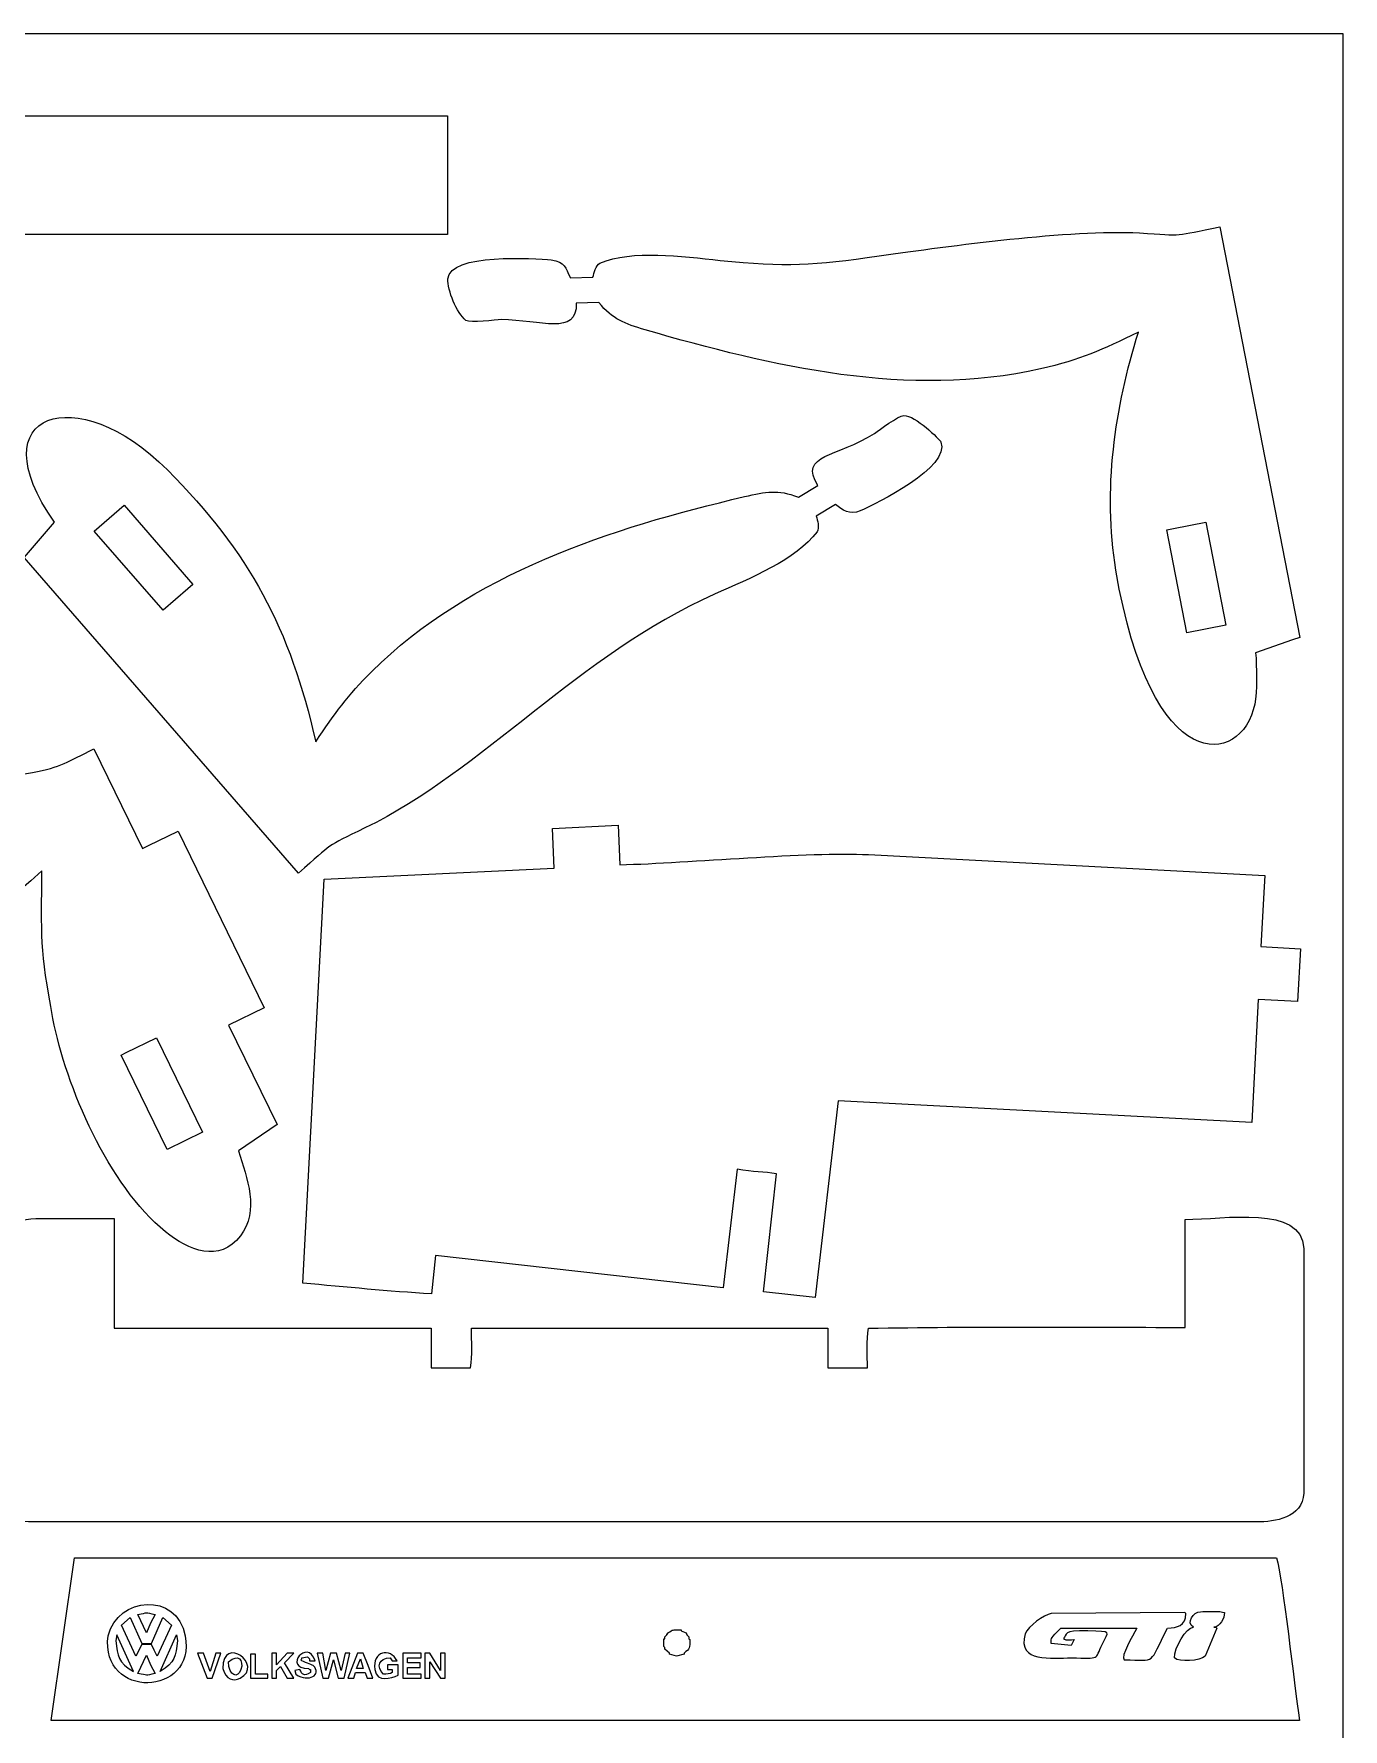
# Model space of a CAD drawing. Header units: centimetres. Extents: x -85 to 60, y -31 to -1.
# Drawn here: x -12.36 to -2.17, y -14.14 to -0.94 of the extents above; entities that cross this region are included whole.
import ezdxf

# ---------------------------------------------------------------- set-up
doc = ezdxf.new("R2010")
doc.units = ezdxf.units.CM
doc.header["$MEASUREMENT"] = 0
doc.layers.add('Camada 1', color=7, linetype='Continuous')

msp = doc.modelspace()

# ---------------------------------------------------------------- linework, layer by layer
at = {"layer": 'Camada 1', "color": 3, "lineweight": 0}
msp.add_lwpolyline([(-23.16834, -30.63638), (-2.16834, -30.63638), (-2.16834, -0.93638), (-23.16834, -0.93638), (-23.16834, -30.63638)], close=True, dxfattribs=at)
at = {"layer": 'Camada 1', "color": 3, "lineweight": 9}
for points, knots in [([(-16.23148, -2.49774), (-16.23148, -2.49774), (-16.149, -2.49774), (-16.149, -2.49774), (-16.149, -2.49774), (-16.149, -2.49774), (-16.149, -2.19018), (-16.149, -2.19018), (-16.149, -2.19018), (-16.149, -2.19018), (-15.54133, -2.19018), (-15.54133, -2.19018), (-15.54133, -2.19018), (-15.54133, -2.19018), (-15.54133, -2.49774), (-15.54133, -2.49774), (-15.54133, -2.49774), (-15.54133, -2.49774), (-9.14223, -2.49774), (-9.14223, -2.49774), (-9.14223, -2.49774), (-9.14223, -2.49774), (-9.14223, -1.57501), (-9.14223, -1.57501), (-9.14223, -1.57501), (-9.14223, -1.57501), (-15.54133, -1.57501), (-15.54133, -1.57501), (-15.54133, -1.57501), (-15.54133, -1.57501), (-15.54133, -1.88257), (-15.54133, -1.88257), (-15.54133, -1.88257), (-15.54133, -1.88257), (-16.149, -1.88257), (-16.149, -1.88257), (-16.149, -1.88257), (-16.149, -1.88257), (-16.149, -1.57501), (-16.149, -1.57501), (-16.149, -1.57501), (-16.149, -1.57501), (-17.99445, -1.57501), (-17.99445, -1.57501), (-17.99445, -1.57501), (-17.99445, -1.57501), (-17.99445, -2.49774), (-17.99445, -2.49774), (-17.99445, -2.49774), (-17.99445, -2.49774), (-16.23148, -2.49774), (-16.23148, -2.49774)], [0, 0, 0, 0, 0.07142857, 0.07142857, 0.07142857, 0.07142857, 0.14285714, 0.14285714, 0.14285714, 0.14285714, 0.21428571, 0.21428571, 0.21428571, 0.21428571, 0.28571429, 0.28571429, 0.28571429, 0.28571429, 0.35714286, 0.35714286, 0.35714286, 0.35714286, 0.42857143, 0.42857143, 0.42857143, 0.42857143, 0.5, 0.5, 0.5, 0.5, 0.57142857, 0.57142857, 0.57142857, 0.57142857, 0.64285714, 0.64285714, 0.64285714, 0.64285714, 0.71428571, 0.71428571, 0.71428571, 0.71428571, 0.78571429, 0.78571429, 0.78571429, 0.78571429, 0.85714286, 0.85714286, 0.85714286, 0.85714286, 1, 1, 1, 1]), ([(-2.56365, -5.65473), (-2.56365, -5.65473), (-2.50621, -5.6359), (-2.50621, -5.6359), (-2.50621, -5.6359), (-2.50621, -5.6359), (-3.12745, -2.43991), (-3.12745, -2.43991), (-3.12745, -2.43991), (-3.48905, -2.51019), (-3.40179, -2.50992), (-3.75298, -2.48508), (-3.75298, -2.48508), (-4.29954, -2.45926), (-5.22639, -2.58578), (-5.78134, -2.66535), (-5.78134, -2.66535), (-6.29327, -2.73875), (-6.51092, -2.75275), (-7.02032, -2.69987), (-7.02032, -2.69987), (-7.32255, -2.66848), (-7.70253, -2.61461), (-7.95616, -2.72127), (-7.95616, -2.72127), (-7.99015, -2.74093), (-8.00162, -2.79694), (-8.01121, -2.83133), (-8.01121, -2.83133), (-8.01121, -2.83133), (-8.1863, -2.83478), (-8.1863, -2.83478), (-8.1863, -2.83478), (-8.22681, -2.75506), (-8.22522, -2.71374), (-8.33561, -2.6957), (-8.33561, -2.6957), (-8.45794, -2.68399), (-9.13162, -2.64119), (-9.13971, -2.84434), (-9.13971, -2.84434), (-9.14323, -2.93268), (-9.07392, -3.10718), (-9.00024, -3.16879), (-9.00024, -3.16879), (-8.96679, -3.18765), (-8.76392, -3.16295), (-8.72653, -3.16143), (-8.72653, -3.16143), (-8.41572, -3.16418), (-8.13342, -3.29094), (-8.14026, -3.03218), (-8.14026, -3.03218), (-8.14026, -3.03218), (-7.96517, -3.02871), (-7.96517, -3.02871), (-7.96517, -3.02871), (-7.85488, -3.15983), (-7.76706, -3.19281), (-7.60295, -3.24108), (-7.60295, -3.24108), (-6.61622, -3.5266), (-5.55315, -3.77812), (-4.5252, -3.54463), (-4.5252, -3.54463), (-4.20961, -3.47295), (-4.04795, -3.39753), (-3.76304, -3.2589), (-3.76304, -3.2589), (-3.94511, -3.84408), (-4.04128, -4.49317), (-3.93782, -5.11173), (-3.93782, -5.11173), (-3.66634, -6.73472), (-2.96043, -6.65021), (-2.8562, -6.15484), (-2.8562, -6.15484), (-2.83717, -6.06442), (-2.84048, -5.85532), (-2.84964, -5.75616), (-2.84964, -5.75616), (-2.84964, -5.75616), (-2.56365, -5.65473), (-2.56365, -5.65473)], [0, 0, 0, 0, 0.04545455, 0.04545455, 0.04545455, 0.04545455, 0.09090909, 0.09090909, 0.09090909, 0.09090909, 0.13636364, 0.13636364, 0.13636364, 0.13636364, 0.18181818, 0.18181818, 0.18181818, 0.18181818, 0.22727273, 0.22727273, 0.22727273, 0.22727273, 0.27272727, 0.27272727, 0.27272727, 0.27272727, 0.31818182, 0.31818182, 0.31818182, 0.31818182, 0.36363636, 0.36363636, 0.36363636, 0.36363636, 0.40909091, 0.40909091, 0.40909091, 0.40909091, 0.45454545, 0.45454545, 0.45454545, 0.45454545, 0.5, 0.5, 0.5, 0.5, 0.54545455, 0.54545455, 0.54545455, 0.54545455, 0.59090909, 0.59090909, 0.59090909, 0.59090909, 0.63636364, 0.63636364, 0.63636364, 0.63636364, 0.68181818, 0.68181818, 0.68181818, 0.68181818, 0.72727273, 0.72727273, 0.72727273, 0.72727273, 0.77272727, 0.77272727, 0.77272727, 0.77272727, 0.81818182, 0.81818182, 0.81818182, 0.81818182, 0.86363636, 0.86363636, 0.86363636, 0.86363636, 0.90909091, 0.90909091, 0.90909091, 0.90909091, 1, 1, 1, 1]), ([(-12.40637, -4.97402), (-12.40637, -4.97402), (-12.44108, -5.01412), (-12.44108, -5.01412), (-12.44108, -5.01412), (-12.44108, -5.01412), (-10.30507, -7.47132), (-10.30507, -7.47132), (-10.30507, -7.47132), (-10.027, -7.22959), (-10.10253, -7.27353), (-9.78592, -7.11945), (-9.78592, -7.11945), (-8.85851, -6.66811), (-8.12891, -5.77569), (-7.06371, -5.29977), (-7.06371, -5.29977), (-6.78609, -5.17572), (-6.43045, -5.03212), (-6.26396, -4.81329), (-6.26396, -4.81329), (-6.24436, -4.77948), (-6.26247, -4.72488), (-6.2713, -4.69047), (-6.2713, -4.69047), (-6.2713, -4.69047), (-6.12141, -4.59991), (-6.12141, -4.59991), (-6.12141, -4.59991), (-6.06437, -4.64928), (-6.01567, -4.68184), (-5.92822, -4.65065), (-5.92822, -4.65065), (-5.80016, -4.59335), (-5.22509, -4.31066), (-5.30051, -4.11493), (-5.30051, -4.11493), (-5.3113, -4.09245), (-5.50064, -3.90545), (-5.58917, -3.9086), (-5.58917, -3.9086), (-5.6369, -3.9103), (-5.77427, -4.01995), (-5.81687, -4.04692), (-5.81687, -4.04692), (-6.1111, -4.23317), (-6.40907, -4.20885), (-6.25996, -4.45199), (-6.25996, -4.45199), (-6.25996, -4.45199), (-6.40988, -4.54252), (-6.40988, -4.54252), (-6.40988, -4.54252), (-6.57484, -4.4826), (-6.66045, -4.50032), (-6.82976, -4.53973), (-6.82976, -4.53973), (-7.87347, -4.78267), (-8.96601, -5.1416), (-9.73258, -5.90011), (-9.73258, -5.90011), (-9.92357, -6.0891), (-10.02061, -6.22856), (-10.16979, -6.44916), (-10.16979, -6.44916), (-10.36986, -5.56748), (-10.68108, -4.97814), (-11.32453, -4.33178), (-11.32453, -4.33178), (-12.02857, -3.62456), (-12.81072, -3.88028), (-12.20378, -4.73828), (-12.20378, -4.73828), (-12.20378, -4.73828), (-12.40637, -4.97402), (-12.40637, -4.97402)], [0, 0, 0, 0, 0.05, 0.05, 0.05, 0.05, 0.1, 0.1, 0.1, 0.1, 0.15, 0.15, 0.15, 0.15, 0.2, 0.2, 0.2, 0.2, 0.25, 0.25, 0.25, 0.25, 0.3, 0.3, 0.3, 0.3, 0.35, 0.35, 0.35, 0.35, 0.4, 0.4, 0.4, 0.4, 0.45, 0.45, 0.45, 0.45, 0.5, 0.5, 0.5, 0.5, 0.55, 0.55, 0.55, 0.55, 0.6, 0.6, 0.6, 0.6, 0.65, 0.65, 0.65, 0.65, 0.7, 0.7, 0.7, 0.7, 0.75, 0.75, 0.75, 0.75, 0.8, 0.8, 0.8, 0.8, 0.85, 0.85, 0.85, 0.85, 0.9, 0.9, 0.9, 0.9, 1, 1, 1, 1]), ([(-11.47153, -7.25608), (-11.47153, -7.25608), (-11.51871, -7.27909), (-11.51871, -7.27909), (-11.51871, -7.27909), (-11.51871, -7.27909), (-11.89691, -6.50368), (-11.89691, -6.50368), (-11.89691, -6.50368), (-12.10203, -6.60372), (-12.15385, -6.64797), (-12.37515, -6.68686), (-12.37515, -6.68686), (-13.05145, -6.80573), (-13.74925, -7.12894), (-14.38856, -7.40175), (-14.38856, -7.40175), (-15.31386, -7.79661), (-15.45224, -7.68406), (-16.22861, -7.89023), (-16.22861, -7.89023), (-16.31596, -7.91789), (-16.40865, -7.96692), (-16.48152, -8.02195), (-16.48152, -8.02195), (-16.52364, -8.05376), (-16.5156, -8.07596), (-16.51624, -8.13904), (-16.51624, -8.13904), (-16.51624, -8.13904), (-16.68448, -8.18769), (-16.68448, -8.18769), (-16.68448, -8.18769), (-16.82127, -8.04815), (-16.90928, -8.09518), (-17.09673, -8.1467), (-17.09673, -8.1467), (-17.21289, -8.17863), (-17.66311, -8.27486), (-17.59309, -8.4639), (-17.59309, -8.4639), (-17.57036, -8.52526), (-17.44476, -8.71042), (-17.391, -8.72424), (-17.391, -8.72424), (-17.34972, -8.73486), (-17.06726, -8.62584), (-16.89318, -8.5983), (-16.89318, -8.5983), (-16.74752, -8.57527), (-16.52039, -8.59299), (-16.58565, -8.3732), (-16.58565, -8.3732), (-16.20724, -8.26081), (-16.63196, -8.44259), (-15.76092, -8.43836), (-15.76092, -8.43836), (-14.55537, -8.4325), (-13.21261, -8.32388), (-12.30217, -7.45253), (-12.30217, -7.45253), (-12.30703, -7.94623), (-12.31758, -8.07171), (-12.21622, -8.60417), (-12.21622, -8.60417), (-12.11507, -9.1355), (-11.78301, -9.90411), (-11.34014, -10.26355), (-11.34014, -10.26355), (-11.15876, -10.41077), (-10.9186, -10.50764), (-10.75667, -10.29613), (-10.75667, -10.29613), (-10.6068, -10.10038), (-10.70483, -9.84597), (-10.77028, -9.63504), (-10.77028, -9.63504), (-10.77028, -9.63504), (-10.46966, -9.42997), (-10.46966, -9.42997), (-10.46966, -9.42997), (-10.46966, -9.42997), (-10.84785, -8.65457), (-10.84785, -8.65457), (-10.84785, -8.65457), (-10.84785, -8.65457), (-10.5714, -8.51974), (-10.5714, -8.51974), (-10.5714, -8.51974), (-10.5714, -8.51974), (-11.24227, -7.14426), (-11.24227, -7.14426), (-11.24227, -7.14426), (-11.24227, -7.14426), (-11.47153, -7.25608), (-11.47153, -7.25608)], [0, 0, 0, 0, 0.04, 0.04, 0.04, 0.04, 0.08, 0.08, 0.08, 0.08, 0.12, 0.12, 0.12, 0.12, 0.16, 0.16, 0.16, 0.16, 0.2, 0.2, 0.2, 0.2, 0.24, 0.24, 0.24, 0.24, 0.28, 0.28, 0.28, 0.28, 0.32, 0.32, 0.32, 0.32, 0.36, 0.36, 0.36, 0.36, 0.4, 0.4, 0.4, 0.4, 0.44, 0.44, 0.44, 0.44, 0.48, 0.48, 0.48, 0.48, 0.52, 0.52, 0.52, 0.52, 0.56, 0.56, 0.56, 0.56, 0.6, 0.6, 0.6, 0.6, 0.64, 0.64, 0.64, 0.64, 0.68, 0.68, 0.68, 0.68, 0.72, 0.72, 0.72, 0.72, 0.76, 0.76, 0.76, 0.76, 0.8, 0.8, 0.8, 0.8, 0.84, 0.84, 0.84, 0.84, 0.88, 0.88, 0.88, 0.88, 0.92, 0.92, 0.92, 0.92, 1, 1, 1, 1]), ([(-2.78375, -7.57905), (-2.78375, -7.57905), (-2.77904, -7.48917), (-2.77904, -7.48917), (-2.77904, -7.48917), (-2.77904, -7.48917), (-5.86559, -7.32741), (-5.86559, -7.32741), (-5.86559, -7.32741), (-6.33227, -7.30295), (-7.25782, -7.39193), (-7.80035, -7.40629), (-7.80035, -7.40629), (-7.80035, -7.40629), (-7.81421, -7.09758), (-7.81421, -7.09758), (-7.81421, -7.09758), (-7.81421, -7.09758), (-8.3264, -7.12331), (-8.3264, -7.12331), (-8.3264, -7.12331), (-8.3264, -7.12331), (-8.31254, -7.43202), (-8.31254, -7.43202), (-8.31254, -7.43202), (-8.31254, -7.43202), (-10.10496, -7.51839), (-10.10496, -7.51839), (-10.10496, -7.51839), (-10.10496, -7.51839), (-10.26986, -10.66487), (-10.26986, -10.66487), (-10.26986, -10.66487), (-9.93624, -10.69258), (-9.60182, -10.72992), (-9.26754, -10.74744), (-9.26754, -10.74744), (-9.26754, -10.74744), (-9.23684, -10.44856), (-9.23684, -10.44856), (-9.23684, -10.44856), (-9.23684, -10.44856), (-6.99643, -10.70119), (-6.99643, -10.70119), (-6.99643, -10.70119), (-6.99643, -10.70119), (-6.88784, -9.77537), (-6.88784, -9.77537), (-6.88784, -9.77537), (-6.76078, -9.8034), (-6.677, -9.79292), (-6.58184, -9.81395), (-6.58184, -9.81395), (-6.58184, -9.81395), (-6.68259, -10.73265), (-6.68259, -10.73265), (-6.68259, -10.73265), (-6.68259, -10.73265), (-6.27923, -10.77634), (-6.27923, -10.77634), (-6.27923, -10.77634), (-6.27923, -10.77634), (-6.10133, -9.24567), (-6.10133, -9.24567), (-6.10133, -9.24567), (-6.10133, -9.24567), (-2.87994, -9.41449), (-2.87994, -9.41449), (-2.87994, -9.41449), (-2.87994, -9.41449), (-2.82969, -8.45558), (-2.82969, -8.45558), (-2.82969, -8.45558), (-2.82969, -8.45558), (-2.52256, -8.47167), (-2.52256, -8.47167), (-2.52256, -8.47167), (-2.52256, -8.47167), (-2.50097, -8.05962), (-2.50097, -8.05962), (-2.50097, -8.05962), (-2.50097, -8.05962), (-2.80809, -8.04352), (-2.80809, -8.04352), (-2.80809, -8.04352), (-2.80809, -8.04352), (-2.78375, -7.57905), (-2.78375, -7.57905)], [0, 0, 0, 0, 0.04347826, 0.04347826, 0.04347826, 0.04347826, 0.08695652, 0.08695652, 0.08695652, 0.08695652, 0.13043478, 0.13043478, 0.13043478, 0.13043478, 0.17391304, 0.17391304, 0.17391304, 0.17391304, 0.2173913, 0.2173913, 0.2173913, 0.2173913, 0.26086957, 0.26086957, 0.26086957, 0.26086957, 0.30434783, 0.30434783, 0.30434783, 0.30434783, 0.34782609, 0.34782609, 0.34782609, 0.34782609, 0.39130435, 0.39130435, 0.39130435, 0.39130435, 0.43478261, 0.43478261, 0.43478261, 0.43478261, 0.47826087, 0.47826087, 0.47826087, 0.47826087, 0.52173913, 0.52173913, 0.52173913, 0.52173913, 0.56521739, 0.56521739, 0.56521739, 0.56521739, 0.60869565, 0.60869565, 0.60869565, 0.60869565, 0.65217391, 0.65217391, 0.65217391, 0.65217391, 0.69565217, 0.69565217, 0.69565217, 0.69565217, 0.73913043, 0.73913043, 0.73913043, 0.73913043, 0.7826087, 0.7826087, 0.7826087, 0.7826087, 0.82608696, 0.82608696, 0.82608696, 0.82608696, 0.86956522, 0.86956522, 0.86956522, 0.86956522, 0.91304348, 0.91304348, 0.91304348, 0.91304348, 1, 1, 1, 1]), ([(-12.30952, -10.1608), (-12.5347, -10.1608), (-12.66211, -10.22921), (-12.66211, -10.46836), (-12.66211, -10.46836), (-12.66211, -10.46836), (-12.66211, -12.20879), (-12.66211, -12.20879), (-12.66211, -12.20879), (-12.66211, -12.36224), (-12.58915, -12.51742), (-12.40704, -12.52387), (-12.40704, -12.52387), (-12.40704, -12.52387), (-2.84214, -12.52387), (-2.84214, -12.52387), (-2.84214, -12.52387), (-2.69765, -12.52387), (-2.48646, -12.49318), (-2.47457, -12.29881), (-2.47457, -12.29881), (-2.47457, -12.29881), (-2.47457, -10.39334), (-2.47457, -10.39334), (-2.47457, -10.39334), (-2.48867, -10.05101), (-3.09564, -10.16827), (-3.39728, -10.16827), (-3.39728, -10.16827), (-3.39728, -10.16827), (-3.39728, -11.00848), (-3.39728, -11.00848), (-3.39728, -11.00848), (-4.2148, -11.00848), (-5.05013, -10.99997), (-5.86541, -11.016), (-5.86541, -11.016), (-5.88053, -11.10674), (-5.87291, -11.2283), (-5.87291, -11.32356), (-5.87291, -11.32356), (-5.87291, -11.32356), (-6.18049, -11.32356), (-6.18049, -11.32356), (-6.18049, -11.32356), (-6.18049, -11.32356), (-6.18049, -11.016), (-6.18049, -11.016), (-6.18049, -11.016), (-6.18049, -11.016), (-8.95619, -11.016), (-8.95619, -11.016), (-8.95619, -11.016), (-8.95619, -11.1182), (-8.94925, -11.22233), (-8.96366, -11.32356), (-8.96366, -11.32356), (-8.96366, -11.32356), (-9.27127, -11.32356), (-9.27127, -11.32356), (-9.27127, -11.32356), (-9.27127, -11.32356), (-9.27127, -11.016), (-9.27127, -11.016), (-9.27127, -11.016), (-9.27127, -11.016), (-11.73938, -11.016), (-11.73938, -11.016), (-11.73938, -11.016), (-11.73938, -11.016), (-11.73938, -10.1608), (-11.73938, -10.1608), (-11.73938, -10.1608), (-11.73938, -10.1608), (-12.30952, -10.1608), (-12.30952, -10.1608)], [0, 0, 0, 0, 0.05, 0.05, 0.05, 0.05, 0.1, 0.1, 0.1, 0.1, 0.15, 0.15, 0.15, 0.15, 0.2, 0.2, 0.2, 0.2, 0.25, 0.25, 0.25, 0.25, 0.3, 0.3, 0.3, 0.3, 0.35, 0.35, 0.35, 0.35, 0.4, 0.4, 0.4, 0.4, 0.45, 0.45, 0.45, 0.45, 0.5, 0.5, 0.5, 0.5, 0.55, 0.55, 0.55, 0.55, 0.6, 0.6, 0.6, 0.6, 0.65, 0.65, 0.65, 0.65, 0.7, 0.7, 0.7, 0.7, 0.75, 0.75, 0.75, 0.75, 0.8, 0.8, 0.8, 0.8, 0.85, 0.85, 0.85, 0.85, 0.9, 0.9, 0.9, 0.9, 1, 1, 1, 1]), ([(-9.15378, -14.07028), (-9.15378, -14.07028), (-2.50713, -14.07028), (-2.50713, -14.07028), (-2.50713, -14.07028), (-2.55103, -13.78503), (-2.63673, -12.97891), (-2.68719, -12.80247), (-2.68719, -12.80247), (-5.80797, -12.80247), (-8.92875, -12.80247), (-12.04953, -12.80247), (-12.04953, -12.80247), (-12.04953, -12.80247), (-12.22955, -14.07028), (-12.22955, -14.07028), (-12.22955, -14.07028), (-12.22955, -14.07028), (-9.15378, -14.07028), (-9.15378, -14.07028)], [0, 0, 0, 0, 0.16666667, 0.16666667, 0.16666667, 0.16666667, 0.33333333, 0.33333333, 0.33333333, 0.33333333, 0.5, 0.5, 0.5, 0.5, 0.66666667, 0.66666667, 0.66666667, 0.66666667, 1, 1, 1, 1]), ([(-7.36083, -13.56764), (-7.36083, -13.56764), (-7.30085, -13.55263), (-7.30085, -13.55263), (-7.30085, -13.55263), (-7.30085, -13.55263), (-7.30085, -13.54513), (-7.30085, -13.54513), (-7.30085, -13.54513), (-7.25629, -13.51176), (-7.25579, -13.50337), (-7.25579, -13.4401), (-7.25579, -13.4401), (-7.25579, -13.4401), (-7.26331, -13.43262), (-7.26331, -13.43262), (-7.26331, -13.43262), (-7.26331, -13.43262), (-7.26331, -13.4176), (-7.26331, -13.4176), (-7.26331, -13.4176), (-7.26331, -13.4176), (-7.27834, -13.40263), (-7.27834, -13.40263), (-7.27834, -13.40263), (-7.27834, -13.40263), (-7.27834, -13.3951), (-7.27834, -13.3951), (-7.27834, -13.3951), (-7.27834, -13.3951), (-7.28583, -13.3951), (-7.28583, -13.3951), (-7.28583, -13.3951), (-7.28583, -13.3951), (-7.28583, -13.3876), (-7.28583, -13.3876), (-7.28583, -13.3876), (-7.28583, -13.3876), (-7.32335, -13.37259), (-7.32335, -13.37259), (-7.32335, -13.37259), (-7.32335, -13.37259), (-7.32335, -13.3651), (-7.32335, -13.3651), (-7.32335, -13.3651), (-7.40206, -13.3651), (-7.37889, -13.35792), (-7.42837, -13.3876), (-7.42837, -13.3876), (-7.42837, -13.3876), (-7.42837, -13.3951), (-7.42837, -13.3951), (-7.42837, -13.3951), (-7.42837, -13.3951), (-7.43587, -13.3951), (-7.43587, -13.3951), (-7.43587, -13.3951), (-7.43587, -13.3951), (-7.43587, -13.40263), (-7.43587, -13.40263), (-7.43587, -13.40263), (-7.43587, -13.40263), (-7.45087, -13.4176), (-7.45087, -13.4176), (-7.45087, -13.4176), (-7.45087, -13.4176), (-7.45087, -13.43262), (-7.45087, -13.43262), (-7.45087, -13.43262), (-7.45087, -13.43262), (-7.45837, -13.43262), (-7.45837, -13.43262), (-7.45837, -13.43262), (-7.45837, -13.43262), (-7.45837, -13.49264), (-7.45837, -13.49264), (-7.45837, -13.49264), (-7.45837, -13.49264), (-7.45087, -13.50013), (-7.45087, -13.50013), (-7.45087, -13.50013), (-7.45087, -13.50013), (-7.45087, -13.51515), (-7.45087, -13.51515), (-7.45087, -13.51515), (-7.45087, -13.51515), (-7.41336, -13.54513), (-7.41336, -13.54513), (-7.41336, -13.54513), (-7.41336, -13.54513), (-7.41336, -13.55263), (-7.41336, -13.55263), (-7.41336, -13.55263), (-7.41336, -13.55263), (-7.36083, -13.56764), (-7.36083, -13.56764)], [0, 0, 0, 0, 0.04, 0.04, 0.04, 0.04, 0.08, 0.08, 0.08, 0.08, 0.12, 0.12, 0.12, 0.12, 0.16, 0.16, 0.16, 0.16, 0.2, 0.2, 0.2, 0.2, 0.24, 0.24, 0.24, 0.24, 0.28, 0.28, 0.28, 0.28, 0.32, 0.32, 0.32, 0.32, 0.36, 0.36, 0.36, 0.36, 0.4, 0.4, 0.4, 0.4, 0.44, 0.44, 0.44, 0.44, 0.48, 0.48, 0.48, 0.48, 0.52, 0.52, 0.52, 0.52, 0.56, 0.56, 0.56, 0.56, 0.6, 0.6, 0.6, 0.6, 0.64, 0.64, 0.64, 0.64, 0.68, 0.68, 0.68, 0.68, 0.72, 0.72, 0.72, 0.72, 0.76, 0.76, 0.76, 0.76, 0.8, 0.8, 0.8, 0.8, 0.84, 0.84, 0.84, 0.84, 0.88, 0.88, 0.88, 0.88, 0.92, 0.92, 0.92, 0.92, 1, 1, 1, 1])]:
    msp.add_open_spline(points, degree=3, knots=knots, dxfattribs=at)
at = {"layer": 'Camada 1', "lineweight": 9}
for points in [[(-11.16592, -5.25751), (-11.16592, -5.25751), (-11.12627, -5.22304), (-11.12627, -5.22304), (-11.12627, -5.22304), (-11.12627, -5.22304), (-11.66274, -4.60591), (-11.66274, -4.60591), (-11.66274, -4.60591), (-11.66274, -4.60591), (-11.89489, -4.80772), (-11.89489, -4.80772), (-11.89489, -4.80772), (-11.89489, -4.80772), (-11.35843, -5.42485), (-11.35843, -5.42485), (-11.35843, -5.42485), (-11.35843, -5.42485), (-11.16592, -5.25751), (-11.16592, -5.25751)], [(-3.48882, -4.78757), (-3.48882, -4.78757), (-3.54035, -4.79758), (-3.54035, -4.79758), (-3.54035, -4.79758), (-3.54035, -4.79758), (-3.38433, -5.60026), (-3.38433, -5.60026), (-3.38433, -5.60026), (-3.38433, -5.60026), (-3.08242, -5.54158), (-3.08242, -5.54158), (-3.08242, -5.54158), (-3.08242, -5.54158), (-3.23844, -4.7389), (-3.23844, -4.7389), (-3.23844, -4.7389), (-3.23844, -4.7389), (-3.48882, -4.78757), (-3.48882, -4.78757)], [(-11.64511, -8.86815), (-11.64511, -8.86815), (-11.68556, -8.88787), (-11.68556, -8.88787), (-11.68556, -8.88787), (-11.68556, -8.88787), (-11.3271, -9.62283), (-11.3271, -9.62283), (-11.3271, -9.62283), (-11.3271, -9.62283), (-11.05067, -9.48801), (-11.05067, -9.48801), (-11.05067, -9.48801), (-11.05067, -9.48801), (-11.40914, -8.75305), (-11.40914, -8.75305), (-11.40914, -8.75305), (-11.40914, -8.75305), (-11.64511, -8.86815), (-11.64511, -8.86815)]]:
    msp.add_open_spline(points, degree=3, knots=[0, 0, 0, 0, 0.16666667, 0.16666667, 0.16666667, 0.16666667, 0.33333333, 0.33333333, 0.33333333, 0.33333333, 0.5, 0.5, 0.5, 0.5, 0.66666667, 0.66666667, 0.66666667, 0.66666667, 1, 1, 1, 1], dxfattribs=at)
at = {"layer": 'Camada 1', "color": 1, "lineweight": 9}
for points, knots in [([(-11.78695, -13.4101), (-11.84927, -13.90902), (-11.09758, -13.88757), (-11.1868, -13.4101), (-11.1868, -13.4101), (-11.25121, -13.06534), (-11.71051, -13.10443), (-11.78695, -13.4101)], [0, 0, 0, 0, 0.33333333, 0.33333333, 0.33333333, 0.33333333, 1, 1, 1, 1]), ([(-11.42686, -13.52263), (-11.42686, -13.52263), (-11.40436, -13.56764), (-11.40436, -13.56764), (-11.40436, -13.56764), (-11.40436, -13.56764), (-11.29183, -13.32759), (-11.29183, -13.32759), (-11.29183, -13.32759), (-11.29183, -13.32759), (-11.35935, -13.26756), (-11.35935, -13.26756), (-11.35935, -13.26756), (-11.35935, -13.26756), (-11.44937, -13.47014), (-11.44937, -13.47014), (-11.44937, -13.47014), (-11.44937, -13.47014), (-11.52436, -13.47014), (-11.52436, -13.47014), (-11.52436, -13.47014), (-11.52436, -13.47014), (-11.61442, -13.26756), (-11.61442, -13.26756), (-11.61442, -13.26756), (-11.61442, -13.26756), (-11.68193, -13.32759), (-11.68193, -13.32759), (-11.68193, -13.32759), (-11.68193, -13.32759), (-11.56942, -13.56764), (-11.56942, -13.56764), (-11.56942, -13.56764), (-11.56942, -13.56764), (-11.52436, -13.47762), (-11.52436, -13.47762), (-11.52436, -13.47762), (-11.52436, -13.47762), (-11.44937, -13.47762), (-11.44937, -13.47762), (-11.44937, -13.47762), (-11.44937, -13.47762), (-11.42686, -13.52263), (-11.42686, -13.52263)], [0, 0, 0, 0, 0.08333333, 0.08333333, 0.08333333, 0.08333333, 0.16666667, 0.16666667, 0.16666667, 0.16666667, 0.25, 0.25, 0.25, 0.25, 0.33333333, 0.33333333, 0.33333333, 0.33333333, 0.41666667, 0.41666667, 0.41666667, 0.41666667, 0.5, 0.5, 0.5, 0.5, 0.58333333, 0.58333333, 0.58333333, 0.58333333, 0.66666667, 0.66666667, 0.66666667, 0.66666667, 0.75, 0.75, 0.75, 0.75, 0.83333333, 0.83333333, 0.83333333, 0.83333333, 1, 1, 1, 1]), ([(-11.45685, -13.31257), (-11.45685, -13.31257), (-11.41937, -13.24506), (-11.41937, -13.24506), (-11.41937, -13.24506), (-11.50099, -13.22468), (-11.4733, -13.22887), (-11.55439, -13.24506), (-11.55439, -13.24506), (-11.55439, -13.24506), (-11.48688, -13.3876), (-11.48688, -13.3876), (-11.48688, -13.3876), (-11.48688, -13.3876), (-11.45685, -13.31257), (-11.45685, -13.31257)], [0, 0, 0, 0, 0.2, 0.2, 0.2, 0.2, 0.4, 0.4, 0.4, 0.4, 0.6, 0.6, 0.6, 0.6, 1, 1, 1, 1]), ([(-4.44261, -13.47014), (-4.44261, -13.47014), (-4.28508, -13.48512), (-4.28508, -13.48512), (-4.28508, -13.48512), (-4.28508, -13.48512), (-4.26257, -13.4401), (-4.26257, -13.4401), (-4.26257, -13.4401), (-4.28548, -13.4401), (-4.32856, -13.44907), (-4.34509, -13.43262), (-4.34509, -13.43262), (-4.31784, -13.40548), (-4.35661, -13.36159), (-4.15753, -13.37259), (-4.15753, -13.37259), (-3.96252, -13.3831), (-3.99126, -13.36453), (-4.04501, -13.47762), (-4.04501, -13.47762), (-4.1043, -13.60234), (-4.05351, -13.58266), (-4.28508, -13.58266), (-4.28508, -13.58266), (-4.43505, -13.58053), (-4.70791, -13.62522), (-4.64517, -13.3951), (-4.64517, -13.3951), (-4.62216, -13.33261), (-4.49662, -13.24988), (-4.44261, -13.23757), (-4.44261, -13.23757), (-4.44261, -13.23757), (-3.39987, -13.23004), (-3.39987, -13.23004), (-3.39987, -13.23004), (-3.39987, -13.23004), (-3.39234, -13.23757), (-3.39234, -13.23757), (-3.39234, -13.23757), (-3.39234, -13.33094), (-3.46227, -13.35009), (-3.53489, -13.35009), (-3.53489, -13.35009), (-3.6868, -13.64378), (-3.61306, -13.59766), (-3.87247, -13.59766), (-3.87247, -13.59766), (-3.90316, -13.56684), (-3.80945, -13.41909), (-3.77494, -13.35009), (-3.77494, -13.35009), (-3.77494, -13.35009), (-4.36759, -13.35009), (-4.36759, -13.35009), (-4.36759, -13.35009), (-4.44811, -13.43866), (-4.44261, -13.41627), (-4.44261, -13.47014)], [0, 0, 0, 0, 0.0625, 0.0625, 0.0625, 0.0625, 0.125, 0.125, 0.125, 0.125, 0.1875, 0.1875, 0.1875, 0.1875, 0.25, 0.25, 0.25, 0.25, 0.3125, 0.3125, 0.3125, 0.3125, 0.375, 0.375, 0.375, 0.375, 0.4375, 0.4375, 0.4375, 0.4375, 0.5, 0.5, 0.5, 0.5, 0.5625, 0.5625, 0.5625, 0.5625, 0.625, 0.625, 0.625, 0.625, 0.6875, 0.6875, 0.6875, 0.6875, 0.75, 0.75, 0.75, 0.75, 0.8125, 0.8125, 0.8125, 0.8125, 0.875, 0.875, 0.875, 0.875, 1, 1, 1, 1]), ([(-3.15981, -13.34259), (-3.15981, -13.34259), (-3.17478, -13.34259), (-3.17478, -13.34259), (-3.17478, -13.34259), (-3.12669, -13.34259), (-3.09226, -13.27185), (-3.09226, -13.23004), (-3.09226, -13.23004), (-3.12455, -13.21394), (-3.23776, -13.22256), (-3.27982, -13.22256), (-3.27982, -13.22256), (-3.33331, -13.22256), (-3.39579, -13.31073), (-3.33235, -13.34259), (-3.33235, -13.34259), (-3.39219, -13.34259), (-3.48239, -13.50657), (-3.48239, -13.58266), (-3.48239, -13.58266), (-3.44733, -13.61751), (-3.28072, -13.60788), (-3.24229, -13.56764), (-3.24229, -13.56764), (-3.24229, -13.56764), (-3.15228, -13.35009), (-3.15228, -13.35009), (-3.15228, -13.35009), (-3.15228, -13.35009), (-3.15981, -13.34259), (-3.15981, -13.34259)], [0, 0, 0, 0, 0.11111111, 0.11111111, 0.11111111, 0.11111111, 0.22222222, 0.22222222, 0.22222222, 0.22222222, 0.33333333, 0.33333333, 0.33333333, 0.33333333, 0.44444444, 0.44444444, 0.44444444, 0.44444444, 0.55555556, 0.55555556, 0.55555556, 0.55555556, 0.66666667, 0.66666667, 0.66666667, 0.66666667, 0.77777778, 0.77777778, 0.77777778, 0.77777778, 1, 1, 1, 1]), ([(-11.72514, -13.44763), (-11.72514, -13.44763), (-11.71765, -13.40262), (-11.71765, -13.40262), (-11.71765, -13.40262), (-11.71765, -13.40262), (-11.59012, -13.68769), (-11.59012, -13.68769), (-11.59012, -13.68769), (-11.70832, -13.61677), (-11.71384, -13.57215), (-11.72514, -13.44763)], [0, 0, 0, 0, 0.25, 0.25, 0.25, 0.25, 0.5, 0.5, 0.5, 0.5, 1, 1, 1, 1]), ([(-11.24683, -13.44764), (-11.24683, -13.44764), (-11.25431, -13.40263), (-11.25431, -13.40263), (-11.25431, -13.40263), (-11.25431, -13.40263), (-11.38186, -13.68769), (-11.38186, -13.68769), (-11.38186, -13.68769), (-11.26365, -13.61677), (-11.25811, -13.57214), (-11.24683, -13.44764)], [0, 0, 0, 0, 0.25, 0.25, 0.25, 0.25, 0.5, 0.5, 0.5, 0.5, 1, 1, 1, 1]), ([(-10.89423, -13.66518), (-10.89423, -13.39689), (-10.56633, -13.64085), (-10.7592, -13.74019), (-10.7592, -13.74019), (-10.81281, -13.7678), (-10.86537, -13.75195), (-10.89423, -13.66518)], [0, 0, 0, 0, 0.33333333, 0.33333333, 0.33333333, 0.33333333, 1, 1, 1, 1]), ([(-10.32407, -13.71019), (-10.32407, -13.71019), (-10.33159, -13.68015), (-10.33159, -13.68015), (-10.33159, -13.68015), (-10.33159, -13.68015), (-10.29407, -13.67268), (-10.29407, -13.67268), (-10.29407, -13.67268), (-10.27362, -13.71367), (-10.2604, -13.72777), (-10.21155, -13.69518), (-10.21155, -13.69518), (-10.21155, -13.69518), (-10.21155, -13.67268), (-10.21155, -13.67268), (-10.21155, -13.67268), (-10.21155, -13.67268), (-10.21907, -13.67268), (-10.21907, -13.67268), (-10.21907, -13.67268), (-10.21907, -13.67268), (-10.22656, -13.66518), (-10.22656, -13.66518), (-10.22656, -13.66518), (-10.42884, -13.66518), (-10.23409, -13.42478), (-10.17406, -13.60516), (-10.17406, -13.60516), (-10.17406, -13.60516), (-10.21907, -13.60516), (-10.21907, -13.60516), (-10.21907, -13.60516), (-10.21907, -13.60516), (-10.21907, -13.59014), (-10.21907, -13.59014), (-10.21907, -13.59014), (-10.21907, -13.59014), (-10.23405, -13.57516), (-10.23405, -13.57516), (-10.23405, -13.57516), (-10.23405, -13.57516), (-10.27906, -13.58266), (-10.27906, -13.58266), (-10.27906, -13.58266), (-10.27906, -13.58266), (-10.27906, -13.59014), (-10.27906, -13.59014), (-10.27906, -13.59014), (-10.27906, -13.59014), (-10.28658, -13.59766), (-10.28658, -13.59766), (-10.28658, -13.59766), (-10.26537, -13.61881), (-10.20273, -13.62898), (-10.18905, -13.64268), (-10.18905, -13.64268), (-10.1188, -13.71297), (-10.22421, -13.77684), (-10.32407, -13.71019)], [0, 0, 0, 0, 0.0625, 0.0625, 0.0625, 0.0625, 0.125, 0.125, 0.125, 0.125, 0.1875, 0.1875, 0.1875, 0.1875, 0.25, 0.25, 0.25, 0.25, 0.3125, 0.3125, 0.3125, 0.3125, 0.375, 0.375, 0.375, 0.375, 0.4375, 0.4375, 0.4375, 0.4375, 0.5, 0.5, 0.5, 0.5, 0.5625, 0.5625, 0.5625, 0.5625, 0.625, 0.625, 0.625, 0.625, 0.6875, 0.6875, 0.6875, 0.6875, 0.75, 0.75, 0.75, 0.75, 0.8125, 0.8125, 0.8125, 0.8125, 0.875, 0.875, 0.875, 0.875, 1, 1, 1, 1]), ([(-11.45685, -13.63515), (-11.45685, -13.63515), (-11.48688, -13.56015), (-11.48688, -13.56015), (-11.48688, -13.56015), (-11.48688, -13.56015), (-11.55439, -13.70266), (-11.55439, -13.70266), (-11.55439, -13.70266), (-11.47362, -13.71886), (-11.50066, -13.72305), (-11.41937, -13.70266), (-11.41937, -13.70266), (-11.41937, -13.70266), (-11.45685, -13.63515), (-11.45685, -13.63515)], [0, 0, 0, 0, 0.2, 0.2, 0.2, 0.2, 0.4, 0.4, 0.4, 0.4, 0.6, 0.6, 0.6, 0.6, 1, 1, 1, 1]), ([(-10.99926, -13.74019), (-10.99926, -13.74019), (-11.01426, -13.74019), (-11.01426, -13.74019), (-11.01426, -13.74019), (-11.01426, -13.74019), (-11.08927, -13.54513), (-11.08927, -13.54513), (-11.08927, -13.54513), (-11.08927, -13.54513), (-11.04426, -13.54513), (-11.04426, -13.54513), (-11.04426, -13.54513), (-11.04426, -13.54513), (-10.99176, -13.68769), (-10.99176, -13.68769), (-10.99176, -13.68769), (-10.99176, -13.68769), (-10.94675, -13.54513), (-10.94675, -13.54513), (-10.94675, -13.54513), (-10.94675, -13.54513), (-10.90924, -13.54513), (-10.90924, -13.54513), (-10.90924, -13.54513), (-10.90924, -13.54513), (-10.97675, -13.74019), (-10.97675, -13.74019), (-10.97675, -13.74019), (-10.97675, -13.74019), (-10.99926, -13.74019), (-10.99926, -13.74019)], [0, 0, 0, 0, 0.11111111, 0.11111111, 0.11111111, 0.11111111, 0.22222222, 0.22222222, 0.22222222, 0.22222222, 0.33333333, 0.33333333, 0.33333333, 0.33333333, 0.44444444, 0.44444444, 0.44444444, 0.44444444, 0.55555556, 0.55555556, 0.55555556, 0.55555556, 0.66666667, 0.66666667, 0.66666667, 0.66666667, 0.77777778, 0.77777778, 0.77777778, 0.77777778, 1, 1, 1, 1]), ([(-10.84921, -13.61264), (-10.84921, -13.72495), (-10.77313, -13.74631), (-10.75167, -13.67268), (-10.75167, -13.67268), (-10.72966, -13.5972), (-10.77009, -13.54676), (-10.84921, -13.61264)], [0, 0, 0, 0, 0.33333333, 0.33333333, 0.33333333, 0.33333333, 1, 1, 1, 1]), ([(-10.60917, -13.74019), (-10.60917, -13.74019), (-10.67668, -13.74019), (-10.67668, -13.74019), (-10.67668, -13.74019), (-10.67668, -13.74019), (-10.67668, -13.55263), (-10.67668, -13.55263), (-10.67668, -13.55263), (-10.67668, -13.55263), (-10.63915, -13.55263), (-10.63915, -13.55263), (-10.63915, -13.55263), (-10.63915, -13.55263), (-10.63915, -13.71019), (-10.63915, -13.71019), (-10.63915, -13.71019), (-10.63915, -13.71019), (-10.54165, -13.71019), (-10.54165, -13.71019), (-10.54165, -13.71019), (-10.54165, -13.71019), (-10.54165, -13.74019), (-10.54165, -13.74019), (-10.54165, -13.74019), (-10.54165, -13.74019), (-10.60917, -13.74019), (-10.60917, -13.74019)], [0, 0, 0, 0, 0.125, 0.125, 0.125, 0.125, 0.25, 0.25, 0.25, 0.25, 0.375, 0.375, 0.375, 0.375, 0.5, 0.5, 0.5, 0.5, 0.625, 0.625, 0.625, 0.625, 0.75, 0.75, 0.75, 0.75, 1, 1, 1, 1]), ([(-10.48912, -13.74019), (-10.48912, -13.74019), (-10.51162, -13.74019), (-10.51162, -13.74019), (-10.51162, -13.74019), (-10.51162, -13.74019), (-10.51162, -13.54513), (-10.51162, -13.54513), (-10.51162, -13.54513), (-10.51162, -13.54513), (-10.47409, -13.54513), (-10.47409, -13.54513), (-10.47409, -13.54513), (-10.47409, -13.54513), (-10.47409, -13.63515), (-10.47409, -13.63515), (-10.47409, -13.63515), (-10.47409, -13.63515), (-10.39161, -13.54513), (-10.39161, -13.54513), (-10.39161, -13.54513), (-10.39161, -13.54513), (-10.33907, -13.54513), (-10.33907, -13.54513), (-10.33907, -13.54513), (-10.33907, -13.54513), (-10.41411, -13.62018), (-10.41411, -13.62018), (-10.41411, -13.62018), (-10.41411, -13.62018), (-10.33907, -13.74019), (-10.33907, -13.74019), (-10.33907, -13.74019), (-10.33907, -13.74019), (-10.39161, -13.74019), (-10.39161, -13.74019), (-10.39161, -13.74019), (-10.39161, -13.74019), (-10.44411, -13.65018), (-10.44411, -13.65018), (-10.44411, -13.65018), (-10.44411, -13.65018), (-10.47409, -13.68015), (-10.47409, -13.68015), (-10.47409, -13.68015), (-10.47409, -13.68015), (-10.47409, -13.74019), (-10.47409, -13.74019), (-10.47409, -13.74019), (-10.47409, -13.74019), (-10.48912, -13.74019), (-10.48912, -13.74019)], [0, 0, 0, 0, 0.07142857, 0.07142857, 0.07142857, 0.07142857, 0.14285714, 0.14285714, 0.14285714, 0.14285714, 0.21428571, 0.21428571, 0.21428571, 0.21428571, 0.28571429, 0.28571429, 0.28571429, 0.28571429, 0.35714286, 0.35714286, 0.35714286, 0.35714286, 0.42857143, 0.42857143, 0.42857143, 0.42857143, 0.5, 0.5, 0.5, 0.5, 0.57142857, 0.57142857, 0.57142857, 0.57142857, 0.64285714, 0.64285714, 0.64285714, 0.64285714, 0.71428571, 0.71428571, 0.71428571, 0.71428571, 0.78571429, 0.78571429, 0.78571429, 0.78571429, 0.85714286, 0.85714286, 0.85714286, 0.85714286, 1, 1, 1, 1]), ([(-10.09153, -13.74019), (-10.09153, -13.74019), (-10.11403, -13.74019), (-10.11403, -13.74019), (-10.11403, -13.74019), (-10.11403, -13.74019), (-10.15905, -13.54513), (-10.15905, -13.54513), (-10.15905, -13.54513), (-10.15905, -13.54513), (-10.11403, -13.54513), (-10.11403, -13.54513), (-10.11403, -13.54513), (-10.11403, -13.54513), (-10.09153, -13.68015), (-10.09153, -13.68015), (-10.09153, -13.68015), (-10.09153, -13.68015), (-10.05402, -13.54513), (-10.05402, -13.54513), (-10.05402, -13.54513), (-10.05402, -13.54513), (-10.00901, -13.54513), (-10.00901, -13.54513), (-10.00901, -13.54513), (-10.00901, -13.54513), (-9.9715, -13.68015), (-9.9715, -13.68015), (-9.9715, -13.68015), (-9.9715, -13.68015), (-9.9415, -13.54513), (-9.9415, -13.54513), (-9.9415, -13.54513), (-9.9415, -13.54513), (-9.90399, -13.54513), (-9.90399, -13.54513), (-9.90399, -13.54513), (-9.90399, -13.54513), (-9.949, -13.74019), (-9.949, -13.74019), (-9.949, -13.74019), (-9.949, -13.74019), (-9.994, -13.74019), (-9.994, -13.74019), (-9.994, -13.74019), (-9.994, -13.74019), (-10.03151, -13.59766), (-10.03151, -13.59766), (-10.03151, -13.59766), (-10.03151, -13.59766), (-10.06902, -13.74019), (-10.06902, -13.74019), (-10.06902, -13.74019), (-10.06902, -13.74019), (-10.09153, -13.74019), (-10.09153, -13.74019)], [0, 0, 0, 0, 0.06666667, 0.06666667, 0.06666667, 0.06666667, 0.13333333, 0.13333333, 0.13333333, 0.13333333, 0.2, 0.2, 0.2, 0.2, 0.26666667, 0.26666667, 0.26666667, 0.26666667, 0.33333333, 0.33333333, 0.33333333, 0.33333333, 0.4, 0.4, 0.4, 0.4, 0.46666667, 0.46666667, 0.46666667, 0.46666667, 0.53333333, 0.53333333, 0.53333333, 0.53333333, 0.6, 0.6, 0.6, 0.6, 0.66666667, 0.66666667, 0.66666667, 0.66666667, 0.73333333, 0.73333333, 0.73333333, 0.73333333, 0.8, 0.8, 0.8, 0.8, 0.86666667, 0.86666667, 0.86666667, 0.86666667, 1, 1, 1, 1]), ([(-9.76144, -13.64268), (-9.76144, -13.64268), (-9.72395, -13.74019), (-9.72395, -13.74019), (-9.72395, -13.74019), (-9.72395, -13.74019), (-9.76896, -13.74019), (-9.76896, -13.74019), (-9.76896, -13.74019), (-9.76896, -13.74019), (-9.78394, -13.69518), (-9.78394, -13.69518), (-9.78394, -13.69518), (-9.78394, -13.69518), (-9.85897, -13.69518), (-9.85897, -13.69518), (-9.85897, -13.69518), (-9.85897, -13.69518), (-9.87399, -13.74019), (-9.87399, -13.74019), (-9.87399, -13.74019), (-9.87399, -13.74019), (-9.919, -13.74019), (-9.919, -13.74019), (-9.919, -13.74019), (-9.919, -13.74019), (-9.84396, -13.54513), (-9.84396, -13.54513), (-9.84396, -13.54513), (-9.84396, -13.54513), (-9.79895, -13.54513), (-9.79895, -13.54513), (-9.79895, -13.54513), (-9.79895, -13.54513), (-9.76144, -13.64268), (-9.76144, -13.64268)], [0, 0, 0, 0, 0.1, 0.1, 0.1, 0.1, 0.2, 0.2, 0.2, 0.2, 0.3, 0.3, 0.3, 0.3, 0.4, 0.4, 0.4, 0.4, 0.5, 0.5, 0.5, 0.5, 0.6, 0.6, 0.6, 0.6, 0.7, 0.7, 0.7, 0.7, 0.8, 0.8, 0.8, 0.8, 1, 1, 1, 1]), ([(-9.82145, -13.66518), (-9.82145, -13.66518), (-9.79895, -13.66518), (-9.79895, -13.66518), (-9.79895, -13.66518), (-9.79895, -13.66518), (-9.82145, -13.59014), (-9.82145, -13.59014), (-9.82145, -13.59014), (-9.82145, -13.59014), (-9.85145, -13.66518), (-9.85145, -13.66518), (-9.85145, -13.66518), (-9.85145, -13.66518), (-9.82145, -13.66518), (-9.82145, -13.66518)], [0, 0, 0, 0, 0.2, 0.2, 0.2, 0.2, 0.4, 0.4, 0.4, 0.4, 0.6, 0.6, 0.6, 0.6, 1, 1, 1, 1]), ([(-9.59641, -13.67268), (-9.59641, -13.67268), (-9.61139, -13.67268), (-9.61139, -13.67268), (-9.61139, -13.67268), (-9.61139, -13.67268), (-9.61139, -13.63515), (-9.61139, -13.63515), (-9.61139, -13.63515), (-9.61139, -13.63515), (-9.52887, -13.63515), (-9.52887, -13.63515), (-9.52887, -13.63515), (-9.52887, -13.63515), (-9.52887, -13.71769), (-9.52887, -13.71769), (-9.52887, -13.71769), (-9.58381, -13.73768), (-9.69099, -13.78275), (-9.70894, -13.67268), (-9.70894, -13.67268), (-9.73242, -13.52864), (-9.58819, -13.50156), (-9.5364, -13.60516), (-9.5364, -13.60516), (-9.5364, -13.60516), (-9.57391, -13.60516), (-9.57391, -13.60516), (-9.57391, -13.60516), (-9.57391, -13.60516), (-9.58889, -13.58266), (-9.58889, -13.58266), (-9.58889, -13.58266), (-9.67985, -13.58266), (-9.7, -13.65146), (-9.64143, -13.71019), (-9.64143, -13.71019), (-9.62059, -13.70757), (-9.58905, -13.71031), (-9.57391, -13.69518), (-9.57391, -13.69518), (-9.57391, -13.69518), (-9.57391, -13.67268), (-9.57391, -13.67268), (-9.57391, -13.67268), (-9.57391, -13.67268), (-9.59641, -13.67268), (-9.59641, -13.67268)], [0, 0, 0, 0, 0.07692308, 0.07692308, 0.07692308, 0.07692308, 0.15384615, 0.15384615, 0.15384615, 0.15384615, 0.23076923, 0.23076923, 0.23076923, 0.23076923, 0.30769231, 0.30769231, 0.30769231, 0.30769231, 0.38461538, 0.38461538, 0.38461538, 0.38461538, 0.46153846, 0.46153846, 0.46153846, 0.46153846, 0.53846154, 0.53846154, 0.53846154, 0.53846154, 0.61538462, 0.61538462, 0.61538462, 0.61538462, 0.69230769, 0.69230769, 0.69230769, 0.69230769, 0.76923077, 0.76923077, 0.76923077, 0.76923077, 0.84615385, 0.84615385, 0.84615385, 0.84615385, 1, 1, 1, 1]), ([(-9.42388, -13.74019), (-9.42388, -13.74019), (-9.49139, -13.74019), (-9.49139, -13.74019), (-9.49139, -13.74019), (-9.49139, -13.74019), (-9.49139, -13.54513), (-9.49139, -13.54513), (-9.49139, -13.54513), (-9.49139, -13.54513), (-9.34884, -13.54513), (-9.34884, -13.54513), (-9.34884, -13.54513), (-9.34884, -13.54513), (-9.34884, -13.58266), (-9.34884, -13.58266), (-9.34884, -13.58266), (-9.34884, -13.58266), (-9.45387, -13.58266), (-9.45387, -13.58266), (-9.45387, -13.58266), (-9.45387, -13.58266), (-9.45387, -13.62018), (-9.45387, -13.62018), (-9.45387, -13.62018), (-9.45387, -13.62018), (-9.35632, -13.62018), (-9.35632, -13.62018), (-9.35632, -13.62018), (-9.35632, -13.62018), (-9.35632, -13.65765), (-9.35632, -13.65765), (-9.35632, -13.65765), (-9.35632, -13.65765), (-9.45387, -13.65765), (-9.45387, -13.65765), (-9.45387, -13.65765), (-9.45387, -13.65765), (-9.45387, -13.71019), (-9.45387, -13.71019), (-9.45387, -13.71019), (-9.45387, -13.71019), (-9.34884, -13.71019), (-9.34884, -13.71019), (-9.34884, -13.71019), (-9.34884, -13.71019), (-9.34884, -13.74019), (-9.34884, -13.74019), (-9.34884, -13.74019), (-9.34884, -13.74019), (-9.42388, -13.74019), (-9.42388, -13.74019)], [0, 0, 0, 0, 0.07142857, 0.07142857, 0.07142857, 0.07142857, 0.14285714, 0.14285714, 0.14285714, 0.14285714, 0.21428571, 0.21428571, 0.21428571, 0.21428571, 0.28571429, 0.28571429, 0.28571429, 0.28571429, 0.35714286, 0.35714286, 0.35714286, 0.35714286, 0.42857143, 0.42857143, 0.42857143, 0.42857143, 0.5, 0.5, 0.5, 0.5, 0.57142857, 0.57142857, 0.57142857, 0.57142857, 0.64285714, 0.64285714, 0.64285714, 0.64285714, 0.71428571, 0.71428571, 0.71428571, 0.71428571, 0.78571429, 0.78571429, 0.78571429, 0.78571429, 0.85714286, 0.85714286, 0.85714286, 0.85714286, 1, 1, 1, 1]), ([(-9.29633, -13.74019), (-9.29633, -13.74019), (-9.31884, -13.74019), (-9.31884, -13.74019), (-9.31884, -13.74019), (-9.31884, -13.74019), (-9.31884, -13.54513), (-9.31884, -13.54513), (-9.31884, -13.54513), (-9.31884, -13.54513), (-9.28133, -13.54513), (-9.28133, -13.54513), (-9.28133, -13.54513), (-9.28133, -13.54513), (-9.19879, -13.68015), (-9.19879, -13.68015), (-9.19879, -13.68015), (-9.19879, -13.68015), (-9.19879, -13.54513), (-9.19879, -13.54513), (-9.19879, -13.54513), (-9.19879, -13.54513), (-9.16128, -13.54513), (-9.16128, -13.54513), (-9.16128, -13.54513), (-9.16128, -13.54513), (-9.16128, -13.74019), (-9.16128, -13.74019), (-9.16128, -13.74019), (-9.16128, -13.74019), (-9.19879, -13.74019), (-9.19879, -13.74019), (-9.19879, -13.74019), (-9.19879, -13.74019), (-9.28133, -13.61264), (-9.28133, -13.61264), (-9.28133, -13.61264), (-9.28133, -13.61264), (-9.28133, -13.74019), (-9.28133, -13.74019), (-9.28133, -13.74019), (-9.28133, -13.74019), (-9.29633, -13.74019), (-9.29633, -13.74019)], [0, 0, 0, 0, 0.08333333, 0.08333333, 0.08333333, 0.08333333, 0.16666667, 0.16666667, 0.16666667, 0.16666667, 0.25, 0.25, 0.25, 0.25, 0.33333333, 0.33333333, 0.33333333, 0.33333333, 0.41666667, 0.41666667, 0.41666667, 0.41666667, 0.5, 0.5, 0.5, 0.5, 0.58333333, 0.58333333, 0.58333333, 0.58333333, 0.66666667, 0.66666667, 0.66666667, 0.66666667, 0.75, 0.75, 0.75, 0.75, 0.83333333, 0.83333333, 0.83333333, 0.83333333, 1, 1, 1, 1])]:
    msp.add_open_spline(points, degree=3, knots=knots, dxfattribs=at)
msp.add_open_spline([(-3.33235, -13.34259), (-3.33235, -13.34259), (-3.33235, -13.34259), (-3.33235, -13.34259)], degree=3, dxfattribs=at)

doc.saveas('drawing.dxf')
